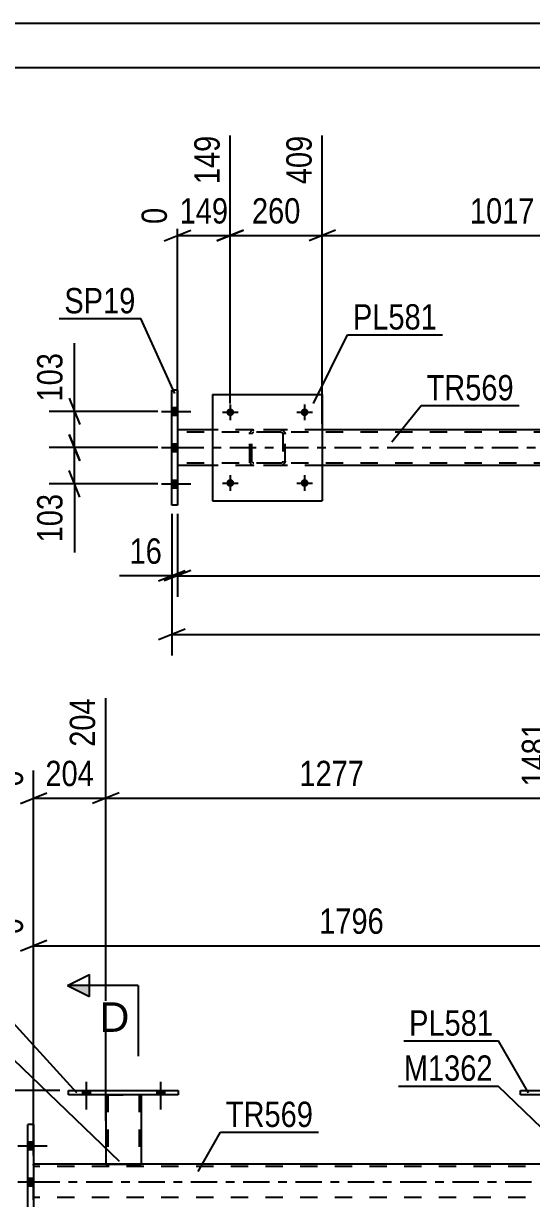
# Model space of a CAD drawing. Header units: millimetres. Extents: x 0 to 841, y 0 to 594.
# Drawn here: x 117.8 to 175.2, y 461.1 to 594 of the extents above; entities that cross this region are included whole.
import ezdxf

# ---------------------------------------------------------------- set-up
doc = ezdxf.new("R2010")
doc.units = ezdxf.units.MM
doc.linetypes.add('DXK_LINE_DOT2', pattern=[3.9198, 1.9599, -1.9599])
doc.linetypes.add('DXK_LINE_DOT3', pattern=[5.9187, 2.979, -0.9799, 0.9799, -0.9799])
doc.styles.add('Arial', font='ARIAL.TTF', dxfattribs={"height": 0.2})
doc.styles.add('Arial Narrow', font='ARIALN.TTF', dxfattribs={"height": 0.2})

# ---------------------------------------------------------------- blocks, each defined once
blk = doc.blocks.new('Unknown-318893670-1135')
at = {"color": 5, "linetype": 'Continuous'}
for p, q in [((841, 594), (0, 594)), ((836, 589), (5, 589))]:
    blk.add_line(p, q, dxfattribs=at)
blk = doc.blocks.new('Part-318893670-4795 - 4767')
at = {"color": 2, "linetype": 'Continuous'}
for p, q in [((135.18, 552.53), (134.54, 552.53)), ((134.54, 539.53), (134.54, 552.53)), ((135.18, 552.53), (135.18, 539.53)), ((135.18, 539.53), (134.54, 539.53))]:
    blk.add_line(p, q, dxfattribs=at)
blk = doc.blocks.new('Bolt-318893670-4918 - 4767')
at = {"linetype": 'Continuous'}
for points in [[(141.58, 542.03, -1), (140.7, 542.03, -1)], [(149.98, 542.03, -1), (149.1, 542.03, -1)]]:
    blk.add_hatch(color=1, dxfattribs=at).paths.add_polyline_path(points)
at = {"color": 1, "linetype": 'Continuous'}
for p, q in [((141.14, 542.91), (141.14, 541.15)), ((149.54, 542.91), (149.54, 541.15)), ((140.26, 542.03), (142.02, 542.03)), ((148.66, 542.03), (150.42, 542.03))]:
    blk.add_line(p, q, dxfattribs=at)
blk = doc.blocks.new('Part-318893670-4893 - 4767')
at = {"color": 7, "linetype": 'DXK_LINE_DOT2'}
for p, q in [((143.34, 547.55), (143.37, 547.73)), ((143.37, 547.73), (143.34, 547.55)), ((143.34, 544.51), (143.34, 547.55)), ((143.58, 547.55), (143.59, 547.64)), ((143.58, 544.51), (143.58, 547.55)), ((143.59, 547.64), (143.65, 547.72)), ((143.63, 547.99), (143.82, 548.03)), ((143.82, 548.03), (143.63, 547.99)), ((143.65, 547.72), (143.72, 547.77)), ((143.72, 547.77), (143.82, 547.79)), ((146.86, 548.03), (143.82, 548.03)), ((146.86, 547.79), (143.82, 547.79)), ((146.86, 548.03), (147.04, 547.99)), ((147.04, 547.99), (146.86, 548.03)), ((146.86, 547.79), (146.95, 547.77)), ((146.95, 547.77), (147.02, 547.72)), ((147.02, 547.72), (147.08, 547.64)), ((147.08, 547.64), (147.1, 547.55)), ((147.1, 547.55), (147.1, 544.51)), ((147.3, 547.73), (147.34, 547.55)), ((147.34, 547.55), (147.3, 547.73)), ((147.34, 544.51), (147.34, 547.55)), ((143.37, 544.32), (143.34, 544.51)), ((143.34, 544.51), (143.37, 544.32)), ((143.59, 544.42), (143.58, 544.51)), ((143.65, 544.34), (143.59, 544.42)), ((143.82, 544.03), (143.63, 544.06)), ((143.63, 544.06), (143.82, 544.03)), ((143.72, 544.29), (143.65, 544.34)), ((143.82, 544.27), (143.72, 544.29)), ((146.86, 544.27), (143.82, 544.27)), ((146.86, 544.03), (143.82, 544.03)), ((146.95, 544.29), (146.86, 544.27)), ((147.04, 544.06), (146.86, 544.03)), ((146.86, 544.03), (147.04, 544.06)), ((147.02, 544.34), (146.95, 544.29)), ((147.08, 544.42), (147.02, 544.34)), ((147.1, 544.51), (147.08, 544.42)), ((147.34, 544.51), (147.3, 544.32)), ((147.3, 544.32), (147.34, 544.51))]:
    blk.add_line(p, q, dxfattribs=at)
for centre, start, end in [((143.82, 547.55), 112.5, 157.5), ((143.82, 547.55), 112.5, 157.5), ((146.86, 547.55), 22.5, 67.5), ((146.86, 547.55), 22.5, 67.5), ((143.82, 544.51), 202.5, 247.5), ((143.82, 544.51), 202.5, 247.5), ((146.86, 544.51), 292.5, 337.5), ((146.86, 544.51), 292.5, 337.5)]:
    blk.add_arc(centre, 0.48, start, end, dxfattribs=at)
blk = doc.blocks.new('Part-318893670-4892 - 4767')
at = {"color": 2, "linetype": 'Continuous'}
for p, q in [((139.14, 552.03), (139.14, 540.03)), ((139.14, 552.03), (151.54, 552.03)), ((151.54, 552.03), (151.54, 540.03)), ((139.14, 540.03), (151.54, 540.03))]:
    blk.add_line(p, q, dxfattribs=at)
blk = doc.blocks.new('Bolt-318893670-4919 - 4767')
at = {"linetype": 'Continuous'}
for points in [[(141.58, 550.03, -1), (140.7, 550.03, -1)], [(149.98, 550.03, -1), (149.1, 550.03, -1)]]:
    blk.add_hatch(color=1, dxfattribs=at).paths.add_polyline_path(points)
at = {"color": 1, "linetype": 'Continuous'}
for p, q in [((141.14, 550.91), (141.14, 549.15)), ((149.54, 550.91), (149.54, 549.15)), ((140.26, 550.03), (142.02, 550.03)), ((148.66, 550.03), (150.42, 550.03))]:
    blk.add_line(p, q, dxfattribs=at)
blk = doc.blocks.new('Bolt-318893670-4940 - 4767')
at = {"linetype": 'Continuous'}
for points in [[(135.18, 549.69), (135.18, 550.57), (134.54, 550.57), (134.54, 549.69)], [(135.18, 549.69), (135.18, 550.57), (134.54, 550.57), (134.54, 549.69)], [(135.18, 549.69), (135.18, 550.57), (134.54, 550.57), (134.54, 549.69)], [(135.18, 545.59), (135.18, 546.47), (134.54, 546.47), (134.54, 545.59)], [(135.18, 545.59), (135.18, 546.47), (134.54, 546.47), (134.54, 545.59)], [(135.18, 541.49), (135.18, 542.37), (134.54, 542.37), (134.54, 541.49)], [(135.18, 541.49), (135.18, 542.37), (134.54, 542.37), (134.54, 541.49)], [(135.18, 541.49), (135.18, 542.37), (134.54, 542.37), (134.54, 541.49)]]:
    blk.add_hatch(color=1, dxfattribs=at).paths.add_polyline_path(points)
at = {"color": 1, "linetype": 'Continuous'}
for p, q in [((134.54, 550.57), (135.18, 550.57)), ((134.54, 550.57), (135.18, 550.57)), ((134.54, 550.57), (135.18, 550.57)), ((133.38, 550.13), (136.7, 550.13)), ((133.38, 550.13), (136.7, 550.13)), ((133.38, 550.13), (136.7, 550.13)), ((134.54, 549.69), (135.18, 549.69)), ((134.54, 549.69), (135.18, 549.69)), ((134.54, 549.69), (135.18, 549.69)), ((134.54, 546.47), (135.18, 546.47)), ((134.54, 546.47), (135.18, 546.47)), ((133.38, 546.03), (136.7, 546.03)), ((133.38, 546.03), (136.7, 546.03)), ((134.54, 545.59), (135.18, 545.59)), ((134.54, 545.59), (135.18, 545.59)), ((134.54, 542.37), (135.18, 542.37)), ((134.54, 542.37), (135.18, 542.37)), ((134.54, 542.37), (135.18, 542.37)), ((133.38, 541.93), (136.7, 541.93)), ((133.38, 541.93), (136.7, 541.93)), ((133.38, 541.93), (136.7, 541.93)), ((134.54, 541.49), (135.18, 541.49)), ((134.54, 541.49), (135.18, 541.49)), ((134.54, 541.49), (135.18, 541.49))]:
    blk.add_line(p, q, dxfattribs=at)
blk = doc.blocks.new('Part-318893670-4945 - 4767')
at = {"color": 2, "linetype": 'Continuous'}
for p, q in [((139.14, 548.03), (135.18, 548.03)), ((190.22, 548.03), (151.54, 548.03)), ((139.14, 544.03), (135.18, 544.03)), ((190.22, 544.03), (151.54, 544.03))]:
    blk.add_line(p, q, dxfattribs=at)
at = {"color": 7, "linetype": 'DXK_LINE_DOT2'}
for p, q in [((135.18, 548.03), (135.18, 544.03)), ((730.1, 547.79), (135.18, 547.79)), ((151.54, 548.03), (139.14, 548.03)), ((730.1, 544.27), (135.18, 544.27)), ((151.54, 544.03), (139.14, 544.03))]:
    blk.add_line(p, q, dxfattribs=at)
at = {"color": 7, "linetype": 'DXK_LINE_DOT3'}
blk.add_line((135.18, 546.03), (730.1, 546.03), dxfattribs=at)
blk = doc.blocks.new('Part-318893670-3334 - 3250')
at = {"color": 2, "linetype": 'Continuous'}
for p, q in [((173.95, 473.31), (186.35, 473.31)), ((173.95, 472.83), (173.95, 473.31)), ((186.35, 473.31), (186.35, 472.83)), ((186.35, 472.83), (173.95, 472.83))]:
    blk.add_line(p, q, dxfattribs=at)
blk = doc.blocks.new('Part-318893670-3426 - 3250')
at = {"color": 2, "linetype": 'Continuous'}
for p, q in [((122.87, 473.31), (135.27, 473.31)), ((122.87, 472.83), (122.87, 473.31)), ((135.27, 473.31), (135.27, 472.83)), ((135.27, 472.83), (122.87, 472.83))]:
    blk.add_line(p, q, dxfattribs=at)
blk = doc.blocks.new('Bolt-318893670-3438 - 3250')
at = {"linetype": 'Continuous'}
for points in [[(124.43, 472.83), (125.31, 472.83), (125.31, 473.31), (124.43, 473.31)], [(132.83, 472.83), (133.71, 472.83), (133.71, 473.31), (132.83, 473.31)]]:
    blk.add_hatch(color=1, dxfattribs=at).paths.add_polyline_path(points)
at = {"color": 1, "linetype": 'Continuous'}
for p, q in [((124.43, 473.31), (124.43, 472.83)), ((124.87, 474.31), (124.87, 471.19)), ((125.31, 473.31), (125.31, 472.83)), ((132.83, 473.31), (132.83, 472.83)), ((133.27, 474.31), (133.27, 471.19)), ((133.71, 473.31), (133.71, 472.83))]:
    blk.add_line(p, q, dxfattribs=at)
blk = doc.blocks.new('Bolt-318893670-3465 - 3250')
at = {"linetype": 'Continuous'}
for points in [[(124.43, 472.83), (125.31, 472.83), (125.31, 473.31), (124.43, 473.31)], [(132.83, 472.83), (133.71, 472.83), (133.71, 473.31), (132.83, 473.31)]]:
    blk.add_hatch(color=1, dxfattribs=at).paths.add_polyline_path(points)
at = {"color": 1, "linetype": 'Continuous'}
for p, q in [((124.43, 473.31), (124.43, 472.83)), ((124.87, 474.31), (124.87, 471.19)), ((125.31, 473.31), (125.31, 472.83)), ((132.83, 473.31), (132.83, 472.83)), ((133.27, 474.31), (133.27, 471.19)), ((133.71, 473.31), (133.71, 472.83))]:
    blk.add_line(p, q, dxfattribs=at)
blk = doc.blocks.new('Part-318893670-3489 - 3250')
at = {"color": 2, "linetype": 'Continuous'}
for p, q in [((127.07, 472.83), (127.07, 464.99)), ((131.07, 472.83), (131.07, 464.99)), ((127.07, 464.99), (131.07, 464.99))]:
    blk.add_line(p, q, dxfattribs=at)
at = {"color": 7, "linetype": 'DXK_LINE_DOT2'}
for p, q in [((127.07, 472.83), (131.07, 472.83)), ((127.07, 472.83), (127.07, 472.83)), ((127.07, 472.83), (127.07, 472.83)), ((127.31, 472.83), (127.31, 464.99)), ((130.83, 472.83), (130.83, 464.99)), ((131.07, 472.83), (131.07, 472.83)), ((131.07, 472.83), (131.07, 472.83)), ((130.81, 464.99), (130.77, 464.99)), ((130.77, 464.99), (130.81, 464.99)), ((130.83, 464.99), (130.81, 464.99)), ((130.81, 464.99), (130.83, 464.99))]:
    blk.add_line(p, q, dxfattribs=at)
blk = doc.blocks.new('Part-318893670-3517 - 3250')
at = {"color": 2, "linetype": 'Continuous'}
for p, q in [((118.92, 469.48), (118.28, 469.48)), ((118.28, 456.48), (118.28, 469.48)), ((118.92, 469.48), (118.92, 456.48)), ((118.92, 456.48), (118.28, 456.48))]:
    blk.add_line(p, q, dxfattribs=at)
blk = doc.blocks.new('Part-318893670-3659 - 3250')
at = {"color": 2, "linetype": 'Continuous'}
blk.add_line((484.63, 464.98), (118.92, 464.98), dxfattribs=at)
at = {"color": 7, "linetype": 'DXK_LINE_DOT2'}
for p, q in [((118.92, 460.98), (118.92, 464.98)), ((715.44, 464.74), (118.92, 464.74)), ((715.44, 461.22), (118.92, 461.22))]:
    blk.add_line(p, q, dxfattribs=at)
at = {"color": 7, "linetype": 'DXK_LINE_DOT3'}
blk.add_line((118.92, 462.98), (715.44, 462.98), dxfattribs=at)
blk = doc.blocks.new('Bolt-318893670-3594 - 3250')
at = {"linetype": 'Continuous'}
for points in [[(118.92, 466.64), (118.92, 467.52), (118.28, 467.52), (118.28, 466.64)], [(118.92, 466.64), (118.92, 467.52), (118.28, 467.52), (118.28, 466.64)], [(118.92, 466.64), (118.92, 467.52), (118.28, 467.52), (118.28, 466.64)], [(118.92, 462.54), (118.92, 463.42), (118.28, 463.42), (118.28, 462.54)], [(118.92, 462.54), (118.92, 463.42), (118.28, 463.42), (118.28, 462.54)], [(118.92, 458.44), (118.92, 459.32), (118.28, 459.32), (118.28, 458.44)], [(118.92, 458.44), (118.92, 459.32), (118.28, 459.32), (118.28, 458.44)], [(118.92, 458.44), (118.92, 459.32), (118.28, 459.32), (118.28, 458.44)]]:
    blk.add_hatch(color=1, dxfattribs=at).paths.add_polyline_path(points)
at = {"color": 1, "linetype": 'Continuous'}
for p, q in [((117.12, 467.08), (120.44, 467.08)), ((117.12, 467.08), (120.44, 467.08)), ((117.12, 467.08), (120.44, 467.08)), ((118.28, 467.52), (118.92, 467.52)), ((118.28, 467.52), (118.92, 467.52)), ((118.28, 467.52), (118.92, 467.52)), ((118.28, 466.64), (118.92, 466.64)), ((118.28, 466.64), (118.92, 466.64)), ((118.28, 466.64), (118.92, 466.64)), ((117.12, 462.98), (120.44, 462.98)), ((117.12, 462.98), (120.44, 462.98)), ((118.28, 463.42), (118.92, 463.42)), ((118.28, 463.42), (118.92, 463.42)), ((118.28, 462.54), (118.92, 462.54)), ((118.28, 462.54), (118.92, 462.54)), ((117.12, 458.88), (120.44, 458.88)), ((117.12, 458.88), (120.44, 458.88)), ((117.12, 458.88), (120.44, 458.88)), ((118.28, 459.32), (118.92, 459.32)), ((118.28, 459.32), (118.92, 459.32)), ((118.28, 459.32), (118.92, 459.32)), ((118.28, 458.44), (118.92, 458.44)), ((118.28, 458.44), (118.92, 458.44)), ((118.28, 458.44), (118.92, 458.44))]:
    blk.add_line(p, q, dxfattribs=at)
blk = doc.blocks.new('StraightDimension-318893670-8951 - 4767')
at = {"color": 7, "linetype": 'Continuous'}
for p, q in [((141.14, 551.03), (141.14, 581.32)), ((135.18, 549.64), (135.18, 573.16)), ((133.68, 569.43), (136.68, 570.63)), ((142.64, 570.63), (139.64, 569.43)), ((135.18, 570.03), (141.14, 570.03))]:
    blk.add_line(p, q, dxfattribs=at)
at = {"color": 0}
blk.add_wipeout([(141.5, 570.78), (141.5, 574.98), (134.82, 574.98), (134.82, 570.78)], dxfattribs=at)
at = {"color": 3, "style": 'Arial Narrow'}
blk.add_text('149', height=2.863, dxfattribs=at).set_placement((135.42, 571.38))
at = {"color": 0, "linetype": 'Continuous'}
for points in [[(140.54, 581.92), (136.34, 581.92), (136.34, 575.23), (140.54, 575.23)], [(134.58, 573.76), (130.38, 573.76), (130.38, 570.73), (134.58, 570.73)]]:
    blk.add_wipeout(points, dxfattribs=at)
at = {"color": 3, "linetype": 'Continuous', "style": 'Arial Narrow'}
for s, height, p in [('149', 2.863, (139.94, 575.83)), ('0', 2.86, (133.98, 571.33))]:
    blk.add_text(s, height=height, rotation=90.0002, dxfattribs=at).set_placement(p)
blk = doc.blocks.new('StraightDimension-318893670-8327 - 4767')
at = {"color": 7, "linetype": 'Continuous'}
for p, q in [((135.18, 538.53), (135.18, 529.15)), ((136.68, 532.15), (133.68, 530.95)), ((135.18, 531.55), (767.22, 531.55))]:
    blk.add_line(p, q, dxfattribs=at)
blk = doc.blocks.new('StraightDimension-318893670-8950 - 4767')
at = {"color": 7, "linetype": 'Continuous'}
for p, q in [((141.14, 551.03), (141.14, 581.32)), ((151.54, 548.71), (151.54, 581.32)), ((139.64, 569.43), (142.64, 570.63)), ((153.04, 570.63), (150.04, 569.43)), ((141.14, 570.03), (151.54, 570.03))]:
    blk.add_line(p, q, dxfattribs=at)
at = {"color": 0}
blk.add_wipeout([(149.68, 570.78), (149.68, 574.98), (142.99, 574.98), (142.99, 570.78)], dxfattribs=at)
at = {"color": 3, "style": 'Arial Narrow'}
blk.add_text('260', height=2.863, dxfattribs=at).set_placement((143.59, 571.38))
at = {"color": 0, "linetype": 'Continuous'}
blk.add_wipeout([(150.94, 581.92), (146.74, 581.92), (146.74, 575.23), (150.94, 575.23)], dxfattribs=at)
at = {"color": 3, "linetype": 'Continuous', "style": 'Arial Narrow'}
blk.add_text('409', height=2.863, rotation=90.0002, dxfattribs=at).set_placement((150.34, 575.83))
blk = doc.blocks.new('StraightDimension-318893670-5051 - 4767')
at = {"color": 7, "linetype": 'Continuous'}
for p, q in [((122.93, 547.53), (124.13, 544.53)), ((132.96, 546.03), (120.68, 546.03)), ((123.53, 541.93), (123.53, 546.03)), ((124.13, 540.43), (122.93, 543.43)), ((132.96, 541.93), (120.68, 541.93)), ((123.53, 541.93), (123.53, 534.19)), ((123.53, 541.93), (123.53, 534.19))]:
    blk.add_line(p, q, dxfattribs=at)
at = {"color": 0}
blk.add_wipeout([(122.78, 541.4), (118.58, 541.4), (118.58, 534.72), (122.78, 534.72)], dxfattribs=at)
at = {"color": 3, "style": 'Arial Narrow'}
blk.add_text('103', height=2.863, rotation=90.0002, dxfattribs=at).set_placement((122.18, 535.32))
blk = doc.blocks.new('StraightDimension-318893670-5064 - 4767')
at = {"color": 7, "linetype": 'Continuous'}
for p, q in [((123.53, 550.13), (123.53, 557.86)), ((123.53, 550.13), (123.53, 557.86)), ((122.93, 551.63), (124.13, 548.63)), ((132.96, 550.13), (120.68, 550.13)), ((123.53, 546.03), (123.53, 550.13)), ((124.13, 544.53), (122.93, 547.53)), ((132.96, 546.03), (120.68, 546.03))]:
    blk.add_line(p, q, dxfattribs=at)
at = {"color": 0}
blk.add_wipeout([(122.78, 557.34), (118.58, 557.34), (118.58, 550.65), (122.78, 550.65)], dxfattribs=at)
at = {"color": 3, "style": 'Arial Narrow'}
blk.add_text('103', height=2.863, rotation=90.0002, dxfattribs=at).set_placement((122.18, 551.25))
blk = doc.blocks.new('StraightDimension-318893670-5585 - 4767')
at = {"color": 7, "linetype": 'Continuous'}
for p, q in [((134.54, 538.53), (134.54, 522.51)), ((136.04, 525.51), (133.04, 524.31)), ((134.54, 524.91), (767.86, 524.91))]:
    blk.add_line(p, q, dxfattribs=at)
blk = doc.blocks.new('StraightDimension-318893670-8328 - 4767')
at = {"color": 7, "linetype": 'Continuous'}
for p, q in [((134.54, 538.53), (134.54, 529.15)), ((135.18, 538.53), (135.18, 529.15)), ((134.54, 531.55), (128.64, 531.55)), ((134.54, 531.55), (128.64, 531.55)), ((133.04, 530.95), (136.04, 532.15)), ((136.68, 532.15), (133.68, 530.95)), ((134.54, 531.55), (135.18, 531.55))]:
    blk.add_line(p, q, dxfattribs=at)
at = {"color": 0}
blk.add_wipeout([(134.02, 532.3), (134.02, 536.5), (129.16, 536.5), (129.16, 532.3)], dxfattribs=at)
at = {"color": 3, "style": 'Arial Narrow'}
blk.add_text('16', height=2.863, dxfattribs=at).set_placement((129.76, 532.9))
blk = doc.blocks.new('StraightDimension-318893670-8949 - 4767')
at = {"color": 7, "linetype": 'Continuous'}
for p, q in [((151.54, 548.71), (151.54, 581.32)), ((192.22, 551.03), (192.22, 578.64)), ((153.04, 570.63), (150.04, 569.43)), ((190.72, 569.43), (193.72, 570.63)), ((151.54, 570.03), (192.22, 570.03))]:
    blk.add_line(p, q, dxfattribs=at)
at = {"color": 0}
blk.add_wipeout([(176.13, 570.78), (176.13, 574.98), (167.62, 574.98), (167.62, 570.78)], dxfattribs=at)
at = {"color": 3, "style": 'Arial Narrow'}
blk.add_text('1017', height=2.863, dxfattribs=at).set_placement((168.22, 571.38))
at = {"color": 0, "linetype": 'Continuous'}
blk.add_wipeout([(191.62, 579.24), (187.42, 579.24), (187.42, 570.73), (191.62, 570.73)], dxfattribs=at)
at = {"color": 3, "linetype": 'Continuous', "style": 'Arial Narrow'}
blk.add_text('1426', height=2.863, rotation=90.0002, dxfattribs=at).set_placement((191.02, 571.33))
blk = doc.blocks.new('StraightDimension-318893670-4347 - 3250')
at = {"color": 7, "linetype": 'Continuous'}
blk.add_line((121.87, 473.31), (43.24, 473.31), dxfattribs=at)
blk = doc.blocks.new('StraightDimension-318893670-11378 - 3250')
at = {"color": 7, "linetype": 'Continuous'}
for p, q in [((190.77, 461.98), (190.77, 498.31)), ((118.92, 465.98), (118.92, 492.83)), ((120.42, 490.3), (117.42, 489.1)), ((118.92, 489.7), (190.77, 489.7)), ((189.27, 489.1), (192.27, 490.3))]:
    blk.add_line(p, q, dxfattribs=at)
at = {"color": 0}
blk.add_wipeout([(159.1, 490.45), (159.1, 494.65), (150.59, 494.65), (150.59, 490.45)], dxfattribs=at)
at = {"color": 3, "style": 'Arial Narrow'}
blk.add_text('1796', height=2.863, dxfattribs=at).set_placement((151.19, 491.05))
at = {"color": 0, "linetype": 'Continuous'}
for points in [[(190.17, 498.91), (185.97, 498.91), (185.97, 490.4), (190.17, 490.4)], [(118.32, 493.43), (114.12, 493.43), (114.12, 490.4), (118.32, 490.4)]]:
    blk.add_wipeout(points, dxfattribs=at)
at = {"color": 3, "linetype": 'Continuous', "style": 'Arial Narrow'}
for s, height, p in [('1796', 2.863, (189.57, 491)), ('0', 2.86, (117.72, 491))]:
    blk.add_text(s, height=height, rotation=90.0002, dxfattribs=at).set_placement(p)
blk = doc.blocks.new('StraightDimension-318893670-7898 - 3250')
at = {"color": 7, "linetype": 'Continuous'}
for p, q in [((127.07, 469.91), (127.07, 517.68)), ((178.15, 473.83), (178.15, 515.01)), ((128.57, 507), (125.57, 505.8)), ((127.07, 506.4), (178.15, 506.4)), ((176.65, 505.8), (179.65, 507))]:
    blk.add_line(p, q, dxfattribs=at)
at = {"color": 0}
blk.add_wipeout([(156.87, 507.15), (156.87, 511.35), (148.35, 511.35), (148.35, 507.15)], dxfattribs=at)
at = {"color": 3, "style": 'Arial Narrow'}
blk.add_text('1277', height=2.863, dxfattribs=at).set_placement((148.95, 507.75))
at = {"color": 0, "linetype": 'Continuous'}
blk.add_wipeout([(177.55, 515.61), (173.35, 515.61), (173.35, 507.1), (177.55, 507.1)], dxfattribs=at)
at = {"color": 3, "linetype": 'Continuous', "style": 'Arial Narrow'}
blk.add_text('1481', height=2.863, rotation=90.0002, dxfattribs=at).set_placement((176.95, 507.7))
blk = doc.blocks.new('StraightDimension-318893670-7899 - 3250')
at = {"color": 7, "linetype": 'Continuous'}
for p, q in [((127.07, 469.91), (127.07, 517.68)), ((118.92, 465.98), (118.92, 509.52)), ((117.42, 505.8), (120.42, 507)), ((118.92, 506.4), (127.07, 506.4)), ((128.57, 507), (125.57, 505.8))]:
    blk.add_line(p, q, dxfattribs=at)
at = {"color": 0}
blk.add_wipeout([(126.34, 507.15), (126.34, 511.35), (119.65, 511.35), (119.65, 507.15)], dxfattribs=at)
at = {"color": 0, "linetype": 'Continuous'}
blk.add_wipeout([(118.32, 510.12), (114.12, 510.12), (114.12, 507.1), (118.32, 507.1)], dxfattribs=at)
at = {"color": 3, "style": 'Arial Narrow'}
blk.add_text('204', height=2.863, dxfattribs=at).set_placement((120.25, 507.75))
at = {"color": 3, "linetype": 'Continuous', "style": 'Arial Narrow'}
blk.add_text('0', height=2.86, rotation=90.0002, dxfattribs=at).set_placement((117.72, 507.7))
at = {"color": 0, "linetype": 'Continuous'}
blk.add_wipeout([(126.47, 518.28), (122.27, 518.28), (122.27, 511.6), (126.47, 511.6)], dxfattribs=at)
at = {"color": 3, "linetype": 'Continuous', "style": 'Arial Narrow'}
blk.add_text('204', height=2.863, rotation=90.0002, dxfattribs=at).set_placement((125.87, 512.2))
blk = doc.blocks.new('Mark-318893670-4888 - 4767')
at = {"color": 0}
blk.add_wipeout([(164.51, 559.39), (164.51, 562.39), (155, 562.39), (155, 559.39)], dxfattribs=at)
blk.add_wipeout([(164.51, 559.39), (164.51, 562.39), (155, 562.39), (155, 559.39)], dxfattribs=at)
at = {"color": 30, "linetype": 'Continuous'}
for p, q in [((150.55, 551.03), (154.4, 558.79)), ((154.4, 558.79), (165.11, 558.79))]:
    blk.add_line(p, q, dxfattribs=at)
at = {"color": 3, "style": 'Arial Narrow'}
blk.add_text('PL581', height=2.863, dxfattribs=at).set_placement((155, 559.39))
blk = doc.blocks.new('Mark-318893670-4791 - 4767')
at = {"color": 0}
blk.add_wipeout([(130.43, 561.22), (130.43, 564.22), (122.39, 564.22), (122.39, 561.22)], dxfattribs=at)
blk.add_wipeout([(130.43, 561.22), (130.43, 564.22), (122.39, 564.22), (122.39, 561.22)], dxfattribs=at)
at = {"color": 30, "linetype": 'Continuous'}
for p in [(121.79, 560.62), (134.86, 552.17)]:
    blk.add_line(p, (131.03, 560.62), dxfattribs=at)
at = {"color": 3, "style": 'Arial Narrow'}
blk.add_text('SP19', height=2.863, dxfattribs=at).set_placement((122.39, 561.22))
blk = doc.blocks.new('Mark-318893670-4941 - 4767')
at = {"color": 0}
blk.add_wipeout([(173.18, 551.38), (173.18, 554.38), (163.32, 554.38), (163.32, 551.38)], dxfattribs=at)
blk.add_wipeout([(173.18, 551.38), (173.18, 554.38), (163.32, 554.38), (163.32, 551.38)], dxfattribs=at)
at = {"color": 30, "linetype": 'Continuous'}
for p, q in [((159.41, 546.67), (162.72, 550.78)), ((162.72, 550.78), (173.78, 550.78))]:
    blk.add_line(p, q, dxfattribs=at)
at = {"color": 3, "style": 'Arial Narrow'}
blk.add_text('TR569', height=2.863, dxfattribs=at).set_placement((163.32, 551.38))
blk = doc.blocks.new('Mark-318893670-3325 - 3250')
at = {"color": 0}
blk.add_wipeout([(170.8, 474.43), (170.8, 477.43), (160.75, 477.43), (160.75, 474.43)], dxfattribs=at)
blk.add_wipeout([(170.8, 474.43), (170.8, 477.43), (160.75, 477.43), (160.75, 474.43)], dxfattribs=at)
at = {"color": 30, "linetype": 'Continuous'}
for p in [(160.15, 473.83), (179.45, 466.08)]:
    blk.add_line(p, (171.4, 473.83), dxfattribs=at)
at = {"color": 3, "style": 'Arial Narrow'}
blk.add_text('M1362', height=2.863, dxfattribs=at).set_placement((160.75, 474.43))
blk = doc.blocks.new('Mark-318893670-3330 - 3250')
at = {"color": 0}
blk.add_wipeout([(170.85, 479.53), (170.85, 482.53), (161.35, 482.53), (161.35, 479.53)], dxfattribs=at)
blk.add_wipeout([(170.85, 479.53), (170.85, 482.53), (161.35, 482.53), (161.35, 479.53)], dxfattribs=at)
at = {"color": 30, "linetype": 'Continuous'}
for p in [(160.75, 478.93), (174.85, 473.07)]:
    blk.add_line(p, (171.45, 478.93), dxfattribs=at)
at = {"color": 3, "style": 'Arial Narrow'}
blk.add_text('PL581', height=2.863, dxfattribs=at).set_placement((161.35, 479.53))
blk = doc.blocks.new('Mark-318893670-3422 - 3250')
at = {"color": 0}
blk.add_wipeout([(115.25, 482.42), (115.25, 485.42), (105.74, 485.42), (105.74, 482.42)], dxfattribs=at)
blk.add_wipeout([(115.25, 482.42), (115.25, 485.42), (105.74, 485.42), (105.74, 482.42)], dxfattribs=at)
at = {"color": 30, "linetype": 'Continuous'}
for p in [(105.14, 481.82), (123.79, 473.06)]:
    blk.add_line(p, (115.85, 481.82), dxfattribs=at)
at = {"color": 3, "style": 'Arial Narrow'}
blk.add_text('PL581', height=2.863, dxfattribs=at).set_placement((105.74, 482.42))
blk = doc.blocks.new('Mark-318893670-3485 - 3250')
at = {"color": 0}
blk.add_wipeout([(116.1, 477.39), (116.1, 480.39), (106.04, 480.39), (106.04, 477.39)], dxfattribs=at)
blk.add_wipeout([(116.1, 477.39), (116.1, 480.39), (106.04, 480.39), (106.04, 477.39)], dxfattribs=at)
at = {"color": 30, "linetype": 'Continuous'}
for p in [(105.44, 476.79), (128.62, 465.31)]:
    blk.add_line(p, (116.7, 476.79), dxfattribs=at)
at = {"color": 3, "style": 'Arial Narrow'}
blk.add_text('M1362', height=2.863, dxfattribs=at).set_placement((106.04, 477.39))
blk = doc.blocks.new('Mark-318893670-3655 - 3250')
at = {"color": 0}
blk.add_wipeout([(150.51, 469.2), (150.51, 472.2), (140.64, 472.2), (140.64, 469.2)], dxfattribs=at)
blk.add_wipeout([(150.51, 469.2), (150.51, 472.2), (140.64, 472.2), (140.64, 469.2)], dxfattribs=at)
at = {"color": 30, "linetype": 'Continuous'}
for p, q in [((137.51, 464.17), (140.04, 468.6)), ((140.04, 468.6), (151.11, 468.6))]:
    blk.add_line(p, q, dxfattribs=at)
at = {"color": 3, "style": 'Arial Narrow'}
blk.add_text('TR569', height=2.863, dxfattribs=at).set_placement((140.64, 469.2))
blk = doc.blocks.new('SectionMark-318893670-4685 - 3250')
at = {"linetype": 'Continuous'}
for points in [[(125.24, 485.21), (125.24, 483.96), (122.74, 485.21)], [(125.24, 450.95), (125.24, 449.7), (122.74, 449.7)]]:
    blk.add_hatch(color=6, dxfattribs=at).paths.add_polyline_path(points)
at = {"color": 6, "linetype": 'Continuous'}
for p, q in [((122.74, 485.21), (125.24, 486.46)), ((125.24, 483.96), (125.24, 486.46)), ((130.74, 485.21), (122.74, 485.21)), ((122.74, 485.21), (125.24, 483.96)), ((130.74, 485.21), (130.74, 477.21)), ((130.74, 449.7), (130.74, 457.7)), ((122.74, 449.7), (125.24, 450.95)), ((125.24, 450.95), (125.24, 448.45)), ((130.74, 449.7), (122.74, 449.7)), ((125.24, 448.45), (122.74, 449.7))]:
    blk.add_line(p, q, dxfattribs=at)
at = {"color": 0, "linetype": 'Continuous'}
for points in [[(129.74, 479.96), (129.74, 483.46), (126.37, 483.46), (126.37, 479.96)], [(129.74, 451.45), (129.74, 454.95), (126.37, 454.95), (126.37, 451.45)]]:
    blk.add_wipeout(points, dxfattribs=at)
at = {"color": 3, "linetype": 'Continuous', "style": 'Arial'}
for p in [(126.37, 479.96), (126.37, 451.45)]:
    blk.add_text('D', height=3.34, dxfattribs=at).set_placement(p)

msp = doc.modelspace()

# ---------------------------------------------------------------- block references
for name in ['Unknown-318893670-1135', 'Part-318893670-4795 - 4767', 'Part-318893670-4892 - 4767', 'Bolt-318893670-4940 - 4767', 'Bolt-318893670-4919 - 4767', 'Part-318893670-4945 - 4767', 'Part-318893670-4893 - 4767', 'Bolt-318893670-4918 - 4767', 'Part-318893670-3426 - 3250', 'Bolt-318893670-3438 - 3250', 'Bolt-318893670-3465 - 3250', 'Part-318893670-3334 - 3250', 'Part-318893670-3489 - 3250', 'Part-318893670-3517 - 3250', 'Bolt-318893670-3594 - 3250', 'Part-318893670-3659 - 3250']:
    msp.add_blockref(name, (0, 0))

# ---------------------------------------------------------------- next in the draw order: block references
for name in ['StraightDimension-318893670-8951 - 4767', 'StraightDimension-318893670-5051 - 4767', 'StraightDimension-318893670-8327 - 4767', 'StraightDimension-318893670-4347 - 3250']:
    msp.add_blockref(name, (0, 0))

# ---------------------------------------------------------------- next in the draw order: block references
for name in ['StraightDimension-318893670-8950 - 4767', 'StraightDimension-318893670-5064 - 4767', 'StraightDimension-318893670-5585 - 4767', 'StraightDimension-318893670-11378 - 3250']:
    msp.add_blockref(name, (0, 0))

# ---------------------------------------------------------------- next in the draw order: block references
for name in ['StraightDimension-318893670-8949 - 4767', 'Mark-318893670-4791 - 4767', 'StraightDimension-318893670-8328 - 4767', 'StraightDimension-318893670-7898 - 3250']:
    msp.add_blockref(name, (0, 0))

# ---------------------------------------------------------------- next in the draw order: block references
for name in ['Mark-318893670-4888 - 4767', 'StraightDimension-318893670-7899 - 3250', 'Mark-318893670-3325 - 3250', 'Mark-318893670-3655 - 3250']:
    msp.add_blockref(name, (0, 0))

# ---------------------------------------------------------------- next in the draw order: block references
for name in ['Mark-318893670-4941 - 4767', 'Mark-318893670-3422 - 3250', 'Mark-318893670-3330 - 3250']:
    msp.add_blockref(name, (0, 0))

# ---------------------------------------------------------------- next in the draw order: block references
msp.add_blockref('Mark-318893670-3485 - 3250', (0, 0))

# ---------------------------------------------------------------- next in the draw order: block references
msp.add_blockref('SectionMark-318893670-4685 - 3250', (0, 0))

doc.saveas('drawing.dxf')
